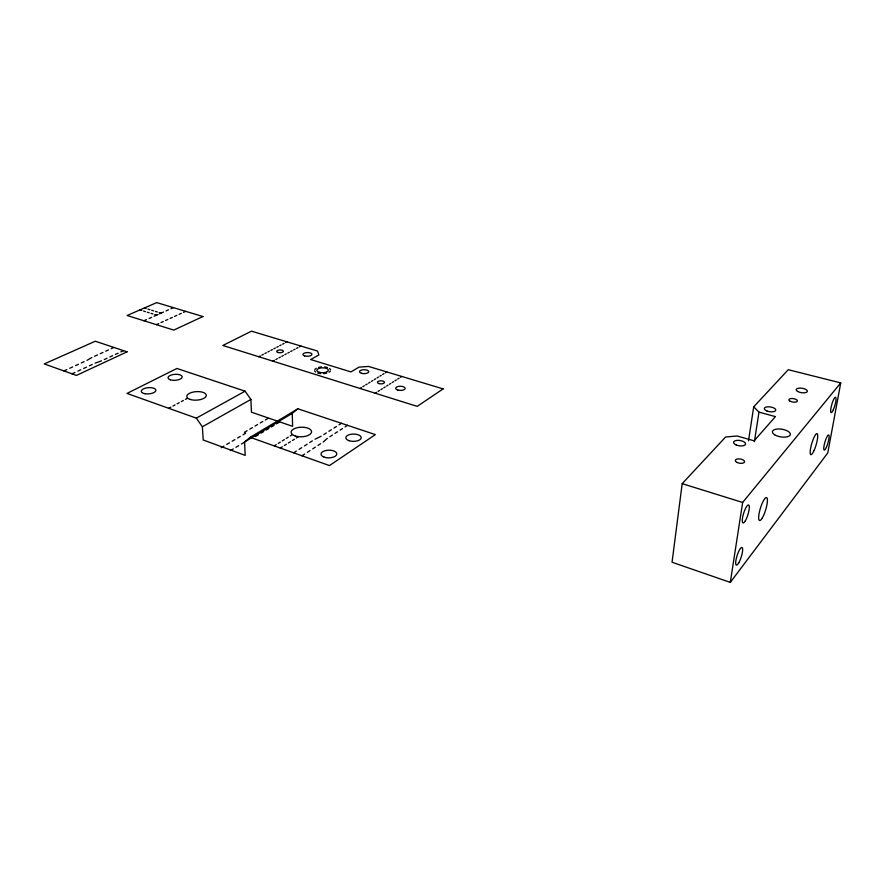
<?xml version="1.0" encoding="UTF-8"?>
<svg xmlns="http://www.w3.org/2000/svg" width="885" height="885" viewBox="0 0 885 885"><rect width="100%" height="100%" fill="white"/><g stroke="black" fill="none" stroke-linecap="round" stroke-linejoin="round"><path stroke-width="1.33" d="M753.71 406.823L758.976 412.133L775.448 416.614L754.12 440.819L737.161 435.995L725.634 436.98L682.191 483.664L672.047 562.252L730.302 582.385L827.774 452.921L840.75 382.906L788.258 369.709L753.71 406.823L748.489 440.896M730.302 582.385L742.648 502.459L840.75 382.906M754.374 441.748L758.976 412.133M330.426 371.036L329.065 372.264M314.806 369.488L316.188 368.271M297.88 408.781L292.26 413.372L292.614 426.327L251.44 412.2L250.886 399.445L245.09 391.181L176.934 368.459L127.009 393.427L196.326 418.14L202.377 426.78L203.196 439.978L245.2 455.377L244.581 441.969L250.178 437.323L297.88 408.781L375.362 434.612L329.463 465.576L250.178 437.323M327.339 438.352L323.202 442.046M329.906 436.692L332.461 435.044M335.006 433.407L337.528 431.769M340.05 430.143L342.55 428.528M345.039 426.924L347.506 425.32M301.973 455.786L304.672 454.038M307.372 452.301L310.038 450.565M312.704 448.85L315.348 447.135M317.981 445.432L320.602 443.739M293.665 452.821L296.375 451.096M299.075 449.37L301.763 447.655M304.44 445.94L307.095 444.248M309.739 442.555L312.361 440.874M314.983 439.203L321.189 436.239M323.766 434.59L326.333 432.953M328.877 431.327L331.41 429.701M333.933 428.086L336.444 426.481M338.944 424.888L341.422 423.295M375.229 393.228L376.667 392.32M378.105 391.413L379.532 390.506M380.948 389.61L382.375 388.714M383.791 387.829L385.196 386.933M386.601 386.048L388.006 385.163M389.411 384.278L390.805 383.393M392.188 382.519L393.582 381.645M394.964 380.771L396.336 379.908M397.708 379.034L399.08 378.172M400.451 377.309L401.812 376.457M280.313 448.064L282.348 446.792M284.362 445.531L286.375 444.27M288.377 443.02L290.38 441.77M292.371 440.52L294.351 439.281M296.32 438.042L298.289 436.814M274.217 445.885L276.242 444.624M278.277 443.374L280.291 442.124M282.304 440.874L284.306 439.635M286.298 438.396L288.289 437.157M290.269 435.929L292.238 434.712M359.985 388.449L361.434 387.553M362.872 386.656L364.31 385.772M365.748 384.887L367.187 384.001M368.614 383.128L370.03 382.254M371.457 381.38L372.873 380.506M374.278 379.632L375.683 378.769M377.087 377.906L378.481 377.043M379.875 376.18L381.269 375.328M382.652 374.477L384.035 373.625M385.417 372.773L386.789 371.932M230.443 450.62L233.209 448.96M235.952 447.312L238.696 445.664M241.417 444.038L244.127 442.411M244.581 441.969L292.26 413.372M258.442 434.734L255.798 436.327L254.825 435.995M261.064 433.163L263.686 431.592M266.285 430.022L268.874 428.473M271.452 426.924L274.018 425.375M276.562 423.849L279.107 422.322M221.173 447.721L223.949 446.084M226.715 444.447L229.458 442.821M232.191 441.206L234.901 439.591M237.611 437.998L240.3 436.405M242.977 434.812L245.643 433.241L244.437 432.289L247.103 430.718M249.747 429.159L252.391 427.61M255.013 426.061L257.623 424.523M260.223 422.986L262.812 421.459M265.389 419.944L267.945 418.439M202.377 426.78L250.886 399.445M196.326 418.14L245.09 391.181M272.845 361.146L274.361 360.328M275.866 359.52L277.37 358.702M278.875 357.894L280.368 357.086M281.861 356.29L283.355 355.482M284.837 354.686L286.309 353.889M287.791 353.093L289.262 352.296M290.723 351.511L292.183 350.726M293.643 349.94L295.092 349.155M296.541 348.369L297.991 347.595M299.429 346.82L300.867 346.046M168.703 408.284L170.816 407.166M172.929 406.038L175.031 404.921M177.122 403.814L179.213 402.708M181.292 401.602L183.361 400.496M185.43 399.401L187.487 398.305M258.796 356.743L260.323 355.936M261.838 355.139L263.354 354.343M264.858 353.546L266.363 352.75M267.867 351.953L269.361 351.168M270.854 350.383L272.348 349.597M273.83 348.812L275.312 348.026M276.784 347.252L278.255 346.477M279.726 345.703L281.187 344.929M282.647 344.154L284.096 343.391M285.556 342.628L286.994 341.864M72.017 373.835L74.937 372.474M77.858 371.125L80.756 369.786M83.644 368.448L86.52 367.12M89.385 365.793L92.228 364.476M95.071 363.171L101.51 360.837M104.308 359.542L107.085 358.259M109.862 356.976L112.616 355.693M115.36 354.431L118.092 353.159M120.814 351.898L123.524 350.648M91.841 357.518L86.995 360.372M94.64 356.246L97.427 354.962M100.204 353.701L102.97 352.44M105.724 351.179L108.468 349.929M111.189 348.679L113.911 347.44M63.897 370.937L66.829 369.598M69.749 368.26L72.659 366.932M75.557 365.605L78.433 364.288M81.298 362.983L84.152 361.677M156.391 324.651L158.703 323.611M161.004 322.56L163.294 321.52M165.572 320.492L167.851 319.452M170.108 318.434L172.365 317.405M174.611 316.387L176.845 315.37M179.08 314.363L181.303 313.345M183.516 312.35L185.717 311.343M143.956 320.757L146.523 319.618M149.067 318.478L151.612 317.35M154.134 316.222L158.127 314.44M159.599 313.788L163.559 312.029M166.037 310.923L168.493 309.816M170.949 308.721L173.405 307.637M326.709 373.193L323.722 373.669M318.545 367.363L321.498 366.888M324.629 366.932L327.45 367.474M320.558 373.636L317.715 373.072M144.332 308.002L146.18 308.566M148.027 309.142L149.875 309.706M151.733 310.27L153.592 310.845M155.45 311.409L157.32 311.985M159.189 312.56L161.07 313.135M139.896 309.938L141.744 310.502M143.591 311.077L145.45 311.653M147.308 312.217L149.167 312.792M151.036 313.367L152.906 313.943M154.775 314.518L156.656 315.104M682.191 483.664L742.648 502.459M329.552 368.448L330.592 369.698M315.624 372.087L314.606 370.826M443.108 388.902L417.211 406.37L222.854 345.482L251.484 331.167L317.604 351.079L318.877 354.962L310.657 359.542L350.969 371.91L359.033 367.12L368.591 366.445L443.108 388.902M127.075 351.832L76.431 375.406L44.25 363.934L95.292 341.234L127.075 351.832M202.919 316.531L173.77 330.094L127.13 315.491L156.722 302.615L202.919 316.531M170.296 379.787A7.135 2.998 -3.9 0 0 182.067 377.585A7.135 2.998 -3.9 0 0 173.029 374.565A7.135 2.998 -3.9 0 0 170.296 379.787M349.066 440.697A7.699 3.651 -0.3 0 0 361.191 438.02A7.699 3.651 -0.3 0 0 350.338 434.391A7.699 3.651 -0.3 0 0 349.066 440.697M295.136 435.929A10.211 4.79 -1.6 0 0 311.476 432.4A10.211 4.79 -1.6 0 0 297.46 427.643A10.211 4.79 -1.6 0 0 295.136 435.929M190.043 399.401A9.768 4.248 -3.7 0 0 206.094 396.259A9.768 4.248 -3.7 0 0 193.516 392A9.768 4.248 -3.7 0 0 190.043 399.401M145.063 393.748A7.323 3.12 -4.6 0 0 155.893 390.23A7.323 3.12 -4.6 0 0 144.808 388.338A7.323 3.12 -4.6 0 0 145.063 393.748M324.209 457.169A7.899 3.839 -1 0 0 336.754 454.348A7.899 3.839 -1 0 0 325.757 450.542A7.899 3.839 -1 0 0 324.209 457.169M361.456 373.293A4.613 1.969 0.1 0 0 368.713 371.866A4.613 1.969 0.1 0 0 362.175 369.886A4.613 1.969 0.1 0 0 361.456 373.293M397.808 390.031A4.735 2.08 0.9 0 0 405.164 388.515A4.735 2.08 0.9 0 0 398.338 386.435A4.735 2.08 0.9 0 0 397.808 390.031M304.694 355.936A4.491 1.858 -1.1 0 0 311.896 354.597A4.491 1.858 -1.1 0 0 305.712 352.728A4.491 1.858 -1.1 0 0 304.694 355.936M378.968 383.592A3.518 1.527 0.4 0 0 384.466 382.486A3.518 1.527 0.4 0 0 379.455 380.948A3.518 1.527 0.4 0 0 378.968 383.592M277.945 352.473A3.363 1.383 -1.6 0 0 283.366 351.478A3.363 1.383 -1.6 0 0 278.819 350.084A3.363 1.383 -1.6 0 0 277.945 352.473M319.142 372.275A5.764 2.456 -0.8 0 0 328.335 370.494A5.764 2.456 -0.8 0 0 320.337 368.038A5.764 2.456 -0.8 0 0 319.142 372.275M833.371 409.7A8.031 1.626 -74 0 0 835.672 397.288A8.031 1.626 -74 0 0 830.982 407.863A8.031 1.626 -74 0 0 833.371 409.7M826.49 447.036A7.91 1.582 -73.7 0 0 828.725 434.977A7.91 1.582 -73.7 0 0 824.068 445.586A7.91 1.582 -73.7 0 0 826.49 447.036M745.391 520.756A9.447 2.268 -72.9 0 0 749.02 505.39A9.447 2.268 -72.9 0 0 742.946 515.8A9.447 2.268 -72.9 0 0 745.391 520.756M738.809 562.76A9.293 2.19 -72.4 0 0 742.349 547.782A9.293 2.19 -72.4 0 0 736.331 558.346A9.293 2.19 -72.4 0 0 738.809 562.76M814.111 450.399A10.963 2.279 -73.6 0 0 817.143 433.672A10.963 2.279 -73.6 0 0 810.594 448.363A10.963 2.279 -73.6 0 0 814.111 450.399M762.416 517.747A12.047 2.766 -73 0 0 767.107 498.133A12.047 2.766 -73 0 0 759.551 511.331A12.047 2.766 -73 0 0 762.416 517.747M789.962 401.115A4.314 1.748 8.8 0 0 797.197 401.403A4.314 1.748 8.8 0 0 792.23 398.504A4.314 1.748 8.8 0 0 789.962 401.115M766.852 410.939A5.819 2.412 8.6 0 0 775.791 410.186A5.819 2.412 8.6 0 0 767.483 406.812A5.819 2.412 8.6 0 0 766.852 410.939M736.132 444.956A6.106 2.699 8.7 0 0 745.601 444.115A6.106 2.699 8.7 0 0 737.006 440.365A6.106 2.699 8.7 0 0 736.132 444.956M737.26 462.534A4.702 2.135 9 0 0 744.573 461.87A4.702 2.135 9 0 0 737.946 458.906A4.702 2.135 9 0 0 737.26 462.534M774.685 434.789A9.082 3.883 9.2 0 0 789.918 435.409A9.082 3.883 9.2 0 0 779.53 428.971A9.082 3.883 9.2 0 0 774.685 434.789M797.639 391.469A5.675 2.246 8.8 0 0 807.131 391.845A5.675 2.246 8.8 0 0 800.56 388.095A5.675 2.246 8.8 0 0 797.639 391.469"/></g></svg>
